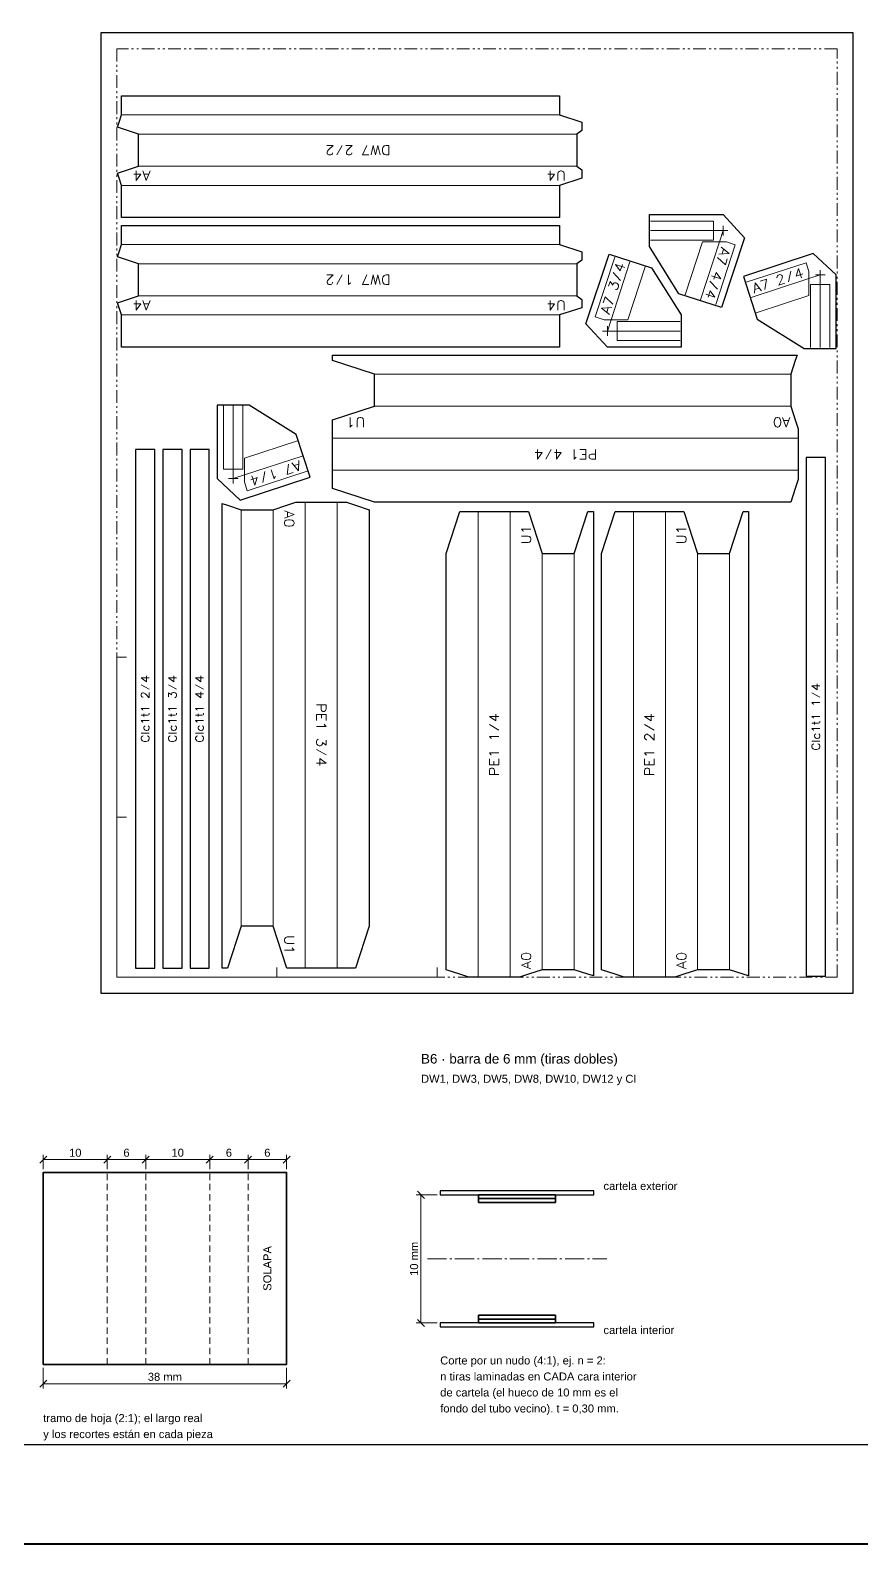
# Model space of a CAD drawing. Header units: millimetres. Extents: x 10 to 1179, y 10 to 831.
# Drawn here: x 267.9 to 527.7, y 10 to 482.8 of the extents above; entities that cross this region are included whole.
import ezdxf

# ---------------------------------------------------------------- set-up
doc = ezdxf.new("R2010")
doc.units = ezdxf.units.MM
for name, pattern in [('LT_EJE', [8.6, 6, -1, 0.6, -1]), ('LT_PLIEGUE', [3.2, 2, -1.2]), ('LT_ZONA_UTIL', [8.2, 4, -1, 0.6, -1, 0.6, -1])]:
    doc.linetypes.add(name, pattern=pattern)
for name, color, linetype, lineweight in [('C_CORTE', 1, 'CONTINUOUS', 25), ('C_EJE', 4, 'CONTINUOUS', 13), ('C_PLIEGUE', 3, 'CONTINUOUS', 15), ('C_ROTULO', 5, 'CONTINUOUS', 13), ('CAJETIN', 7, 'CONTINUOUS', 30), ('CARTELA', 7, 'CONTINUOUS', 25), ('CORTE', 7, 'CONTINUOUS', 35), ('COTA', 7, 'CONTINUOUS', 13), ('EJE', 1, 'LT_EJE', 13), ('MARCO', 7, 'CONTINUOUS', 40), ('MARCO_HOJA', 8, 'CONTINUOUS', 25), ('PLIEGUE', 7, 'LT_PLIEGUE', 18), ('TEXTO', 7, 'CONTINUOUS', 18), ('VISTA', 7, 'CONTINUOUS', 35), ('ZONA_UTIL', 5, 'LT_ZONA_UTIL', 18)]:
    doc.layers.add(name, color=color, linetype=linetype, lineweight=lineweight)
doc.styles.add('PLANO', font='arial.ttf')

msp = doc.modelspace()

# ---------------------------------------------------------------- linework, layer by layer
at = {"layer": 'C_CORTE'}
for points in [[(433.28, 424.35), (296.46, 424.35), (296.46, 434.35), (295.71, 436.63), (295.2, 438.2), (295.2, 438.2), (298.33, 439.22), (298.33, 439.22), (301.79, 440.35), (301.79, 440.35), (301.79, 450.35), (301.79, 450.35), (298.33, 451.48), (298.33, 451.48), (295.2, 452.5), (295.2, 452.5), (295.71, 454.07), (296.46, 456.35), (296.46, 462.35), (433.28, 462.35), (433.28, 456.35), (433.28, 456.35), (440.27, 454.07), (440.27, 454.07), (440.27, 452.5), (440.27, 451.48), (440.27, 451.48), (438.71, 450.35), (438.71, 450.35), (438.71, 440.35), (438.71, 440.35), (440.27, 439.22), (440.27, 439.22), (440.27, 438.2), (440.27, 436.63), (440.27, 436.63), (433.28, 434.35), (433.28, 434.35)], [(433.28, 383.85), (296.46, 383.85), (296.46, 393.85), (295.71, 396.13), (295.2, 397.7), (295.2, 397.7), (298.33, 398.72), (298.33, 398.72), (301.79, 399.85), (301.79, 399.85), (301.79, 409.85), (301.79, 409.85), (298.33, 410.98), (298.33, 410.98), (295.2, 412), (295.2, 412), (295.71, 413.57), (296.46, 415.85), (296.46, 421.85), (433.28, 421.85), (433.28, 415.85), (433.28, 415.85), (440.27, 413.57), (440.27, 413.57), (440.27, 412), (440.27, 410.98), (440.27, 410.98), (438.71, 409.85), (438.71, 409.85), (438.71, 399.85), (438.71, 399.85), (440.27, 398.72), (440.27, 398.72), (440.27, 397.7), (440.27, 396.13), (440.27, 396.13), (433.28, 393.85), (433.28, 393.85)], [(461.35, 425.2), (484.35, 425.2), (491.05, 418), (483.85, 396.2), (470.55, 400.5), (461.35, 415.2)], [(471.23, 383.85), (448.23, 383.85), (441.53, 391.05), (448.73, 412.85), (462.03, 408.55), (471.23, 393.85)], [(519.7, 383.35), (519.7, 406.35), (512.5, 413.05), (490.7, 405.85), (495, 392.55), (509.7, 383.35)], [(505.51, 335.35), (375.47, 335.35), (362.35, 339.63), (362.35, 339.63), (362.35, 342.44), (362.35, 345.35), (362.35, 355.35), (362.35, 358.26), (362.35, 361.07), (362.35, 361.07), (375.47, 365.35), (375.47, 365.35), (375.47, 375.35), (375.47, 375.35), (362.35, 379.63), (362.35, 379.63), (362.35, 381.35), (507.47, 381.35), (506.91, 379.63), (505.51, 375.35), (505.51, 365.35), (506.91, 361.07), (507.83, 358.26), (507.83, 355.35), (507.83, 345.35), (507.83, 342.44), (506.91, 339.63)], [(326.35, 365.73), (326.35, 342.73), (333.55, 336.03), (355.35, 343.23), (351.05, 356.53), (336.35, 365.73)], [(306.85, 189.85), (306.85, 351.85), (300.85, 351.85), (300.85, 189.85)], [(315.35, 189.85), (315.35, 351.85), (309.35, 351.85), (309.35, 189.85)], [(323.85, 189.85), (323.85, 351.85), (317.85, 351.85), (317.85, 189.85)], [(516.35, 187.35), (516.35, 349.35), (510.35, 349.35), (510.35, 187.35)], [(373.85, 333.01), (373.85, 202.97), (369.57, 189.85), (369.57, 189.85), (366.76, 189.85), (363.85, 189.85), (353.85, 189.85), (350.94, 189.85), (348.13, 189.85), (348.13, 189.85), (343.85, 202.97), (343.85, 202.97), (333.85, 202.97), (333.85, 202.97), (329.57, 189.85), (329.57, 189.85), (327.85, 189.85), (327.85, 334.97), (329.57, 334.41), (333.85, 333.01), (343.85, 333.01), (348.13, 334.41), (350.94, 335.33), (353.85, 335.33), (363.85, 335.33), (366.76, 335.33), (369.57, 334.41)], [(397.85, 189.32), (397.85, 319.36), (402.13, 332.48), (402.13, 332.48), (404.94, 332.48), (407.85, 332.48), (417.85, 332.48), (420.76, 332.48), (423.57, 332.48), (423.57, 332.48), (427.85, 319.36), (427.85, 319.36), (437.85, 319.36), (437.85, 319.36), (442.13, 332.48), (442.13, 332.48), (443.85, 332.48), (443.85, 187.36), (442.13, 187.92), (437.85, 189.32), (427.85, 189.32), (423.57, 187.92), (420.76, 187.01), (417.85, 187.01), (407.85, 187.01), (404.94, 187.01), (402.13, 187.92)], [(446.35, 189.32), (446.35, 319.36), (450.63, 332.48), (450.63, 332.48), (453.44, 332.48), (456.35, 332.48), (466.35, 332.48), (469.26, 332.48), (472.07, 332.48), (472.07, 332.48), (476.35, 319.36), (476.35, 319.36), (486.35, 319.36), (486.35, 319.36), (490.63, 332.48), (490.63, 332.48), (492.35, 332.48), (492.35, 187.36), (490.63, 187.92), (486.35, 189.32), (476.35, 189.32), (472.07, 187.92), (469.26, 187.01), (466.35, 187.01), (456.35, 187.01), (453.44, 187.01), (450.63, 187.92)]]:
    msp.add_lwpolyline(points, close=True, dxfattribs=at)
at = {"layer": 'C_EJE'}
for points in [[(461.65, 423.2), (481.35, 423.2), (481.35, 420.2)], [(484.35, 421.7), (484.35, 420.2)], [(461.65, 420.2), (481.35, 420.2)], [(481.35, 420.2), (481.35, 417.2), (461.65, 417.2)], [(483.21, 416.7), (477.95, 416.7), (472.55, 400.17)], [(483.21, 416.7), (477.31, 398.63)], [(481.35, 420.2), (482.85, 420.2), (484.35, 420.2)], [(482.07, 397.09), (488.17, 415.79), (485.4, 416.7), (483.21, 416.7)], [(484.35, 420.2), (483.21, 416.7)], [(484.35, 420.2), (485.85, 420.2)], [(484.35, 420.2), (484.35, 418.7)], [(450.52, 411.96), (444.41, 393.25), (447.18, 392.35), (449.37, 392.35)], [(449.37, 392.35), (455.27, 410.42)], [(449.37, 392.35), (454.63, 392.35), (460.03, 408.88)], [(491.59, 404.07), (510.29, 410.17), (511.2, 407.4), (511.2, 405.21)], [(514.7, 406.35), (514.7, 407.85)], [(511.2, 405.21), (493.13, 399.31)], [(511.2, 405.21), (511.2, 399.95), (494.67, 394.55)], [(514.7, 406.35), (511.2, 405.21)], [(514.7, 403.35), (511.7, 403.35), (511.7, 383.65)], [(514.7, 406.35), (513.2, 406.35)], [(514.7, 403.35), (514.7, 404.85), (514.7, 406.35)], [(516.2, 406.35), (514.7, 406.35)], [(517.7, 383.65), (517.7, 403.35), (514.7, 403.35)], [(514.7, 383.65), (514.7, 403.35)], [(448.23, 388.85), (446.73, 388.85)], [(448.23, 388.85), (449.37, 392.35)], [(448.23, 388.85), (448.23, 390.35)], [(451.23, 388.85), (449.73, 388.85), (448.23, 388.85)], [(448.23, 387.35), (448.23, 388.85)], [(451.23, 388.85), (451.23, 391.85), (470.93, 391.85)], [(470.93, 385.85), (451.23, 385.85), (451.23, 388.85)], [(470.93, 388.85), (451.23, 388.85)], [(328.35, 365.43), (328.35, 345.73), (331.35, 345.73)], [(331.35, 365.43), (331.35, 345.73)], [(331.35, 345.73), (334.35, 345.73), (334.35, 365.43)], [(334.85, 343.87), (334.85, 349.13), (351.38, 354.53)], [(331.35, 345.73), (331.35, 344.23), (331.35, 342.73)], [(334.85, 343.87), (352.92, 349.77)], [(329.85, 342.73), (331.35, 342.73)], [(331.35, 342.73), (334.85, 343.87)], [(331.35, 342.73), (331.35, 341.23)], [(331.35, 342.73), (332.85, 342.73)], [(354.46, 345.02), (335.75, 338.91), (334.85, 341.68), (334.85, 343.87)]]:
    msp.add_lwpolyline(points, dxfattribs=at)
at = {"layer": 'C_PLIEGUE'}
for points in [[(433.28, 456.35), (296.46, 456.35)], [(438.71, 450.35), (301.79, 450.35)], [(438.71, 440.35), (301.79, 440.35)], [(433.28, 434.35), (296.46, 434.35)], [(433.28, 415.85), (296.46, 415.85)], [(438.71, 409.85), (301.79, 409.85)], [(438.71, 399.85), (301.79, 399.85)], [(433.28, 393.85), (296.46, 393.85)], [(505.51, 375.35), (375.47, 375.35)], [(505.51, 365.35), (375.47, 365.35)], [(507.83, 355.35), (362.35, 355.35)], [(507.83, 345.35), (362.35, 345.35)], [(333.85, 333.01), (333.85, 202.97)], [(343.85, 333.01), (343.85, 202.97)], [(353.85, 335.33), (353.85, 189.85)], [(363.85, 335.33), (363.85, 189.85)], [(407.85, 187.01), (407.85, 332.48)], [(417.85, 187.01), (417.85, 332.48)], [(456.35, 187.01), (456.35, 332.48)], [(466.35, 187.01), (466.35, 332.48)], [(427.85, 189.32), (427.85, 319.36)], [(437.85, 189.32), (437.85, 319.36)], [(476.35, 189.32), (476.35, 319.36)], [(486.35, 189.32), (486.35, 319.36)]]:
    msp.add_lwpolyline(points, dxfattribs=at)
at = {"layer": 'C_ROTULO'}
for points in [[(362.4, 444.56), (362.4, 444.42), (362.25, 444.14), (362.11, 443.99), (361.83, 443.85), (361.25, 443.85), (360.97, 443.99), (360.83, 444.14), (360.68, 444.42), (360.68, 444.71), (360.83, 444.99), (361.11, 445.42), (362.54, 446.85), (360.54, 446.85)], [(363.68, 443.85), (365.4, 446.85)], [(368.4, 444.56), (368.4, 444.42), (368.25, 444.14), (368.11, 443.99), (367.83, 443.85), (367.25, 443.85), (366.97, 443.99), (366.83, 444.14), (366.68, 444.42), (366.68, 444.71), (366.83, 444.99), (367.11, 445.42), (368.54, 446.85), (366.54, 446.85)], [(371.68, 443.85), (373.11, 446.85)], [(374.4, 443.85), (375.11, 446.85)], [(375.83, 443.85), (375.11, 446.85)], [(375.83, 443.85), (376.54, 446.85)], [(377.25, 443.85), (376.54, 446.85)], [(379.97, 443.85), (378.97, 443.85), (378.54, 443.99), (378.25, 444.28), (378.11, 444.56), (377.97, 444.99), (377.97, 445.71), (378.11, 446.14), (378.25, 446.42), (378.54, 446.71), (378.97, 446.85), (379.97, 446.85)], [(379.97, 443.85), (379.97, 446.85)], [(373.68, 443.85), (371.68, 443.85)], [(301.06, 435.85), (302.49, 437.85), (300.35, 437.85)], [(301.06, 435.85), (301.06, 438.85)], [(304.2, 435.85), (303.06, 438.85)], [(304.92, 437.85), (303.49, 437.85)], [(304.2, 435.85), (305.35, 438.85)], [(430.3, 435.85), (431.72, 437.85), (429.58, 437.85)], [(430.3, 435.85), (430.3, 438.85)], [(434.72, 435.85), (434.72, 437.99), (434.58, 438.42), (434.3, 438.71), (433.87, 438.85), (433.58, 438.85), (433.15, 438.71), (432.87, 438.42), (432.72, 437.99), (432.72, 435.85)], [(485.07, 409.49), (482.66, 411.78)], [(486.22, 413.02), (483.01, 412.86)], [(486.22, 413.02), (483.72, 415.04)], [(484.54, 414.32), (484.09, 412.96)], [(485.69, 411.39), (485.07, 409.49)], [(450, 407.16), (452.32, 404.6)], [(450.8, 409.61), (452.26, 407.63), (452.92, 409.67)], [(450.8, 409.61), (453.65, 408.68)], [(483.65, 405.14), (482.19, 407.12), (481.52, 405.08)], [(505.48, 407.56), (504.78, 404.18)], [(507.93, 408.36), (507.19, 406.01), (509.23, 406.68)], [(507.93, 408.36), (508.86, 405.51)], [(362.4, 404.06), (362.4, 403.92), (362.25, 403.64), (362.11, 403.49), (361.83, 403.35), (361.25, 403.35), (360.97, 403.49), (360.83, 403.64), (360.68, 403.92), (360.68, 404.21), (360.83, 404.49), (361.11, 404.92), (362.54, 406.35), (360.54, 406.35)], [(363.68, 403.35), (365.4, 406.35)], [(368.11, 403.92), (367.83, 403.78), (367.4, 403.35), (367.4, 406.35)], [(371.68, 403.35), (373.11, 406.35)], [(373.68, 403.35), (371.68, 403.35)], [(374.4, 403.35), (375.11, 406.35)], [(375.83, 403.35), (375.11, 406.35)], [(375.83, 403.35), (376.54, 406.35)], [(377.25, 403.35), (376.54, 406.35)], [(379.97, 403.35), (378.97, 403.35), (378.54, 403.49), (378.25, 403.78), (378.11, 404.06), (377.97, 404.49), (377.97, 405.21), (378.11, 405.64), (378.25, 405.92), (378.54, 406.21), (378.97, 406.35), (379.97, 406.35)], [(379.97, 403.35), (379.97, 406.35)], [(448.58, 402.82), (449.07, 404.31), (449.89, 403.14), (450.02, 403.55), (450.25, 403.78), (450.43, 403.87), (450.88, 403.87), (451.15, 403.78), (451.51, 403.52), (451.7, 403.15), (451.7, 402.7), (451.57, 402.3), (451.3, 401.93), (451.12, 401.84), (450.8, 401.79)], [(482.58, 401.88), (480.26, 404.44)], [(483.65, 405.14), (480.79, 406.07)], [(494.35, 403.93), (494.19, 400.72)], [(494.29, 401.8), (495.64, 402.25)], [(494.35, 403.93), (496.36, 401.43)], [(495.97, 404.46), (497.88, 405.08)], [(497.88, 405.08), (497.45, 401.78)], [(501.22, 405.42), (501.18, 405.55), (501.22, 405.87), (501.32, 406.05), (501.54, 406.28), (502.09, 406.45), (502.4, 406.41), (502.58, 406.31), (502.81, 406.09), (502.9, 405.82), (502.85, 405.5), (502.71, 405), (501.79, 403.2), (503.7, 403.82)], [(301.06, 395.35), (302.49, 397.35), (300.35, 397.35)], [(301.06, 395.35), (301.06, 398.35)], [(304.2, 395.35), (303.06, 398.35)], [(304.92, 397.35), (303.49, 397.35)], [(304.2, 395.35), (305.35, 398.35)], [(430.3, 395.35), (431.72, 397.35), (429.58, 397.35)], [(430.3, 395.35), (430.3, 398.35)], [(434.72, 395.35), (434.72, 397.49), (434.58, 397.92), (434.3, 398.21), (433.87, 398.35), (433.58, 398.35), (433.15, 398.21), (432.87, 397.92), (432.72, 397.49), (432.72, 395.35)], [(446.9, 397.66), (447.52, 399.56)], [(447.52, 399.56), (449.93, 397.27)], [(481.79, 399.44), (478.93, 400.37)], [(481.79, 399.44), (480.33, 401.42), (479.66, 399.38)], [(446.36, 396.03), (449.57, 396.18)], [(446.36, 396.03), (448.86, 394.01)], [(448.04, 394.73), (448.49, 396.09)], [(368.61, 359.42), (368.33, 359.28), (367.9, 358.85), (367.9, 361.85)], [(372.04, 358.85), (372.04, 360.99), (371.9, 361.42), (371.61, 361.71), (371.18, 361.85), (370.9, 361.85), (370.47, 361.71), (370.18, 361.42), (370.04, 360.99), (370.04, 358.85)], [(501.5, 358.85), (501.93, 358.99), (502.22, 359.42), (502.36, 360.14), (502.36, 360.56), (502.22, 361.28), (501.93, 361.71), (501.5, 361.85), (501.22, 361.85), (500.79, 361.71), (500.5, 361.28), (500.36, 360.56), (500.36, 360.14), (500.5, 359.42), (500.79, 358.99), (501.22, 358.85), (501.5, 358.85)], [(504.07, 358.85), (502.93, 361.85)], [(504.79, 360.85), (503.36, 360.85)], [(504.07, 358.85), (505.22, 361.85)], [(426.37, 348.85), (427.8, 350.85), (425.66, 350.85)], [(426.37, 348.85), (426.37, 351.85)], [(428.95, 348.85), (430.66, 351.85)], [(432.37, 348.85), (433.8, 350.85), (431.66, 350.85)], [(432.37, 348.85), (432.37, 351.85)], [(438.52, 349.42), (438.23, 349.28), (437.8, 348.85), (437.8, 351.85)], [(441.52, 351.85), (439.66, 351.85)], [(441.52, 350.28), (440.37, 350.28)], [(441.52, 348.85), (441.52, 351.85)], [(444.52, 348.85), (443.23, 348.85), (442.8, 348.99), (442.66, 349.14), (442.52, 349.42), (442.52, 349.85), (442.66, 350.14), (442.8, 350.28), (443.23, 350.42), (444.52, 350.42)], [(444.52, 348.85), (444.52, 351.85)], [(344.6, 343.44), (344.37, 343.21), (344.1, 342.67), (343.17, 345.53)], [(348.17, 344), (348.6, 347.3)], [(351.7, 345.16), (349.68, 347.65)], [(351.76, 347.28), (350.4, 346.84)], [(351.7, 345.16), (351.86, 348.36)], [(441.52, 348.85), (439.66, 348.85)], [(338.12, 340.72), (338.86, 343.07), (336.82, 342.4)], [(338.12, 340.72), (337.19, 343.58)], [(340.57, 341.52), (341.26, 344.91)], [(350.07, 344.62), (348.17, 344)], [(350.35, 331.57), (347.35, 332.72)], [(350.35, 331.57), (347.35, 330.43)], [(348.35, 332.29), (348.35, 330.86)], [(350.35, 329), (350.21, 329.43), (349.78, 329.72), (349.06, 329.86), (348.64, 329.86), (347.92, 329.72), (347.49, 329.43), (347.35, 329), (347.35, 328.72), (347.49, 328.29), (347.92, 328), (348.64, 327.86), (349.06, 327.86), (349.78, 328), (350.21, 328.29), (350.35, 328.72), (350.35, 329)], [(421.92, 326.22), (421.78, 326.5), (421.35, 326.93), (424.35, 326.93)], [(470.42, 326.22), (470.28, 326.5), (469.85, 326.93), (472.85, 326.93)], [(421.35, 322.79), (423.49, 322.79), (423.92, 322.93), (424.21, 323.22), (424.35, 323.65), (424.35, 323.93), (424.21, 324.36), (423.92, 324.65), (423.49, 324.79), (421.35, 324.79)], [(469.85, 322.79), (471.99, 322.79), (472.42, 322.93), (472.71, 323.22), (472.85, 323.65), (472.85, 323.93), (472.71, 324.36), (472.42, 324.65), (471.99, 324.79), (469.85, 324.79)], [(295, 187), (295, 287)], [(295, 287), (298, 287)], [(302.6, 280.49), (304.27, 279.3), (304.27, 281.09)], [(302.6, 280.49), (305.1, 280.49)], [(311.1, 280.49), (312.77, 279.3), (312.77, 281.09)], [(311.1, 280.49), (313.6, 280.49)], [(319.6, 280.49), (321.27, 279.3), (321.27, 281.09)], [(319.6, 280.49), (322.1, 280.49)], [(302.6, 278.35), (305.1, 276.92)], [(303.2, 274.42), (303.08, 274.42), (302.84, 274.54), (302.72, 274.66), (302.6, 274.9), (302.6, 275.37), (302.72, 275.61), (302.84, 275.73), (303.08, 275.85), (303.31, 275.85), (303.55, 275.73), (303.91, 275.49), (305.1, 274.3), (305.1, 275.97)], [(311.1, 278.35), (313.6, 276.92)], [(311.1, 274.54), (311.1, 275.85), (312.05, 275.14), (312.05, 275.49), (312.17, 275.73), (312.29, 275.85), (312.65, 275.97), (312.89, 275.97), (313.24, 275.85), (313.48, 275.61), (313.6, 275.25), (313.6, 274.9), (313.48, 274.54), (313.36, 274.42), (313.12, 274.3)], [(319.6, 278.35), (322.1, 276.92)], [(319.6, 275.49), (321.27, 274.3), (321.27, 276.09)], [(319.6, 275.49), (322.1, 275.49)], [(512.1, 277.99), (513.77, 276.8), (513.77, 278.59)], [(512.1, 277.99), (514.6, 277.99)], [(512.1, 275.85), (514.6, 274.42)], [(303.08, 270.37), (302.96, 270.61), (302.6, 270.97), (305.1, 270.97)], [(311.58, 270.37), (311.46, 270.61), (311.1, 270.97), (313.6, 270.97)], [(320.08, 270.37), (319.96, 270.61), (319.6, 270.97), (322.1, 270.97)], [(360.35, 272.02), (357.35, 272.02)], [(360.35, 272.02), (360.35, 270.73), (360.21, 270.3), (360.06, 270.16), (359.78, 270.02), (359.35, 270.02), (359.06, 270.16), (358.92, 270.3), (358.78, 270.73), (358.78, 272.02)], [(512.58, 272.16), (512.46, 272.4), (512.1, 272.75), (514.6, 272.75)], [(302.6, 268.83), (304.62, 268.83), (304.98, 268.95), (305.1, 269.18), (305.1, 269.42)], [(303.08, 266.56), (302.96, 266.8), (302.6, 267.16), (305.1, 267.16)], [(303.43, 268.47), (303.43, 269.3)], [(303.79, 265.49), (303.55, 265.25), (303.43, 265.02), (303.43, 264.66), (303.55, 264.42), (303.79, 264.18), (304.15, 264.06), (304.39, 264.06), (304.74, 264.18), (304.98, 264.42), (305.1, 264.66), (305.1, 265.02), (304.98, 265.25), (304.74, 265.49)], [(311.1, 268.83), (313.12, 268.83), (313.48, 268.95), (313.6, 269.18), (313.6, 269.42)], [(311.58, 266.56), (311.46, 266.8), (311.1, 267.16), (313.6, 267.16)], [(311.93, 268.47), (311.93, 269.3)], [(312.29, 265.49), (312.05, 265.25), (311.93, 265.02), (311.93, 264.66), (312.05, 264.42), (312.29, 264.18), (312.65, 264.06), (312.89, 264.06), (313.24, 264.18), (313.48, 264.42), (313.6, 264.66), (313.6, 265.02), (313.48, 265.25), (313.24, 265.49)], [(319.6, 268.83), (321.62, 268.83), (321.98, 268.95), (322.1, 269.18), (322.1, 269.42)], [(320.08, 266.56), (319.96, 266.8), (319.6, 267.16), (322.1, 267.16)], [(320.43, 268.47), (320.43, 269.3)], [(320.79, 265.49), (320.55, 265.25), (320.43, 265.02), (320.43, 264.66), (320.55, 264.42), (320.79, 264.18), (321.15, 264.06), (321.39, 264.06), (321.74, 264.18), (321.98, 264.42), (322.1, 264.66), (322.1, 265.02), (321.98, 265.25), (321.74, 265.49)], [(360.35, 269.02), (357.35, 269.02)], [(357.35, 269.02), (357.35, 267.16)], [(359.78, 266.02), (359.92, 265.73), (360.35, 265.3), (357.35, 265.3)], [(358.92, 269.02), (358.92, 267.87)], [(360.35, 269.02), (360.35, 267.16)], [(411.35, 268.46), (413.35, 267.03), (413.35, 269.17)], [(411.35, 268.46), (414.35, 268.46)], [(411.35, 265.89), (414.35, 264.17)], [(459.85, 268.46), (461.85, 267.03), (461.85, 269.17)], [(459.85, 268.46), (462.85, 268.46)], [(459.85, 265.89), (462.85, 264.17)], [(512.58, 267.87), (512.46, 268.11), (512.1, 268.47), (514.6, 268.47)], [(512.1, 266.33), (514.12, 266.33), (514.48, 266.45), (514.6, 266.68), (514.6, 266.92)], [(512.93, 265.97), (512.93, 266.8)], [(302.6, 263.23), (305.1, 263.23)], [(303.2, 262.4), (302.96, 262.28), (302.72, 262.04), (302.6, 261.8), (302.6, 261.33), (302.72, 261.09), (302.96, 260.85), (303.2, 260.73), (303.55, 260.61), (304.15, 260.61), (304.5, 260.73), (304.74, 260.85), (304.98, 261.09), (305.1, 261.33), (305.1, 261.8), (304.98, 262.04), (304.74, 262.28), (304.5, 262.4)], [(311.1, 263.23), (313.6, 263.23)], [(311.7, 262.4), (311.46, 262.28), (311.22, 262.04), (311.1, 261.8), (311.1, 261.33), (311.22, 261.09), (311.46, 260.85), (311.7, 260.73), (312.05, 260.61), (312.65, 260.61), (313, 260.73), (313.24, 260.85), (313.48, 261.09), (313.6, 261.33), (313.6, 261.8), (313.48, 262.04), (313.24, 262.28), (313, 262.4)], [(319.6, 263.23), (322.1, 263.23)], [(320.2, 262.4), (319.96, 262.28), (319.72, 262.04), (319.6, 261.8), (319.6, 261.33), (319.72, 261.09), (319.96, 260.85), (320.2, 260.73), (320.55, 260.61), (321.15, 260.61), (321.5, 260.73), (321.74, 260.85), (321.98, 261.09), (322.1, 261.33), (322.1, 261.8), (321.98, 262.04), (321.74, 262.28), (321.5, 262.4)], [(360.35, 261.02), (360.35, 259.45), (359.21, 260.3), (359.21, 259.87), (359.06, 259.59), (358.92, 259.45), (358.49, 259.3), (358.21, 259.3), (357.78, 259.45), (357.49, 259.73), (357.35, 260.16), (357.35, 260.59), (357.49, 261.02), (357.64, 261.16), (357.92, 261.3)], [(411.92, 261.46), (411.78, 261.74), (411.35, 262.17), (414.35, 262.17)], [(460.56, 261.17), (460.42, 261.17), (460.14, 261.31), (459.99, 261.46), (459.85, 261.74), (459.85, 262.31), (459.99, 262.6), (460.14, 262.74), (460.42, 262.89), (460.71, 262.89), (460.99, 262.74), (461.42, 262.46), (462.85, 261.03), (462.85, 263.03)], [(512.58, 264.06), (512.46, 264.3), (512.1, 264.66), (514.6, 264.66)], [(512.1, 260.73), (514.6, 260.73)], [(513.29, 262.99), (513.05, 262.75), (512.93, 262.52), (512.93, 262.16), (513.05, 261.92), (513.29, 261.68), (513.65, 261.56), (513.89, 261.56), (514.24, 261.68), (514.48, 261.92), (514.6, 262.16), (514.6, 262.52), (514.48, 262.75), (514.24, 262.99)], [(360.35, 256.45), (357.35, 258.16)], [(411.92, 256.31), (411.78, 256.6), (411.35, 257.03), (414.35, 257.03)], [(460.42, 256.31), (460.28, 256.6), (459.85, 257.03), (462.85, 257.03)], [(512.7, 259.9), (512.46, 259.78), (512.22, 259.54), (512.1, 259.3), (512.1, 258.83), (512.22, 258.59), (512.46, 258.35), (512.7, 258.23), (513.05, 258.11), (513.65, 258.11), (514, 258.23), (514.24, 258.35), (514.48, 258.59), (514.6, 258.83), (514.6, 259.3), (514.48, 259.54), (514.24, 259.78), (514, 259.9)], [(360.35, 253.87), (357.35, 253.87)], [(360.35, 253.87), (358.35, 255.3), (358.35, 253.16)], [(411.35, 253.31), (411.35, 255.17)], [(411.35, 253.31), (414.35, 253.31)], [(411.35, 250.31), (411.35, 251.6), (411.49, 252.03), (411.64, 252.17), (411.92, 252.31), (412.35, 252.31), (412.64, 252.17), (412.78, 252.03), (412.92, 251.6), (412.92, 250.31)], [(412.78, 253.31), (412.78, 254.46)], [(414.35, 253.31), (414.35, 255.17)], [(459.85, 253.31), (459.85, 255.17)], [(459.85, 253.31), (462.85, 253.31)], [(459.85, 250.31), (459.85, 251.6), (459.99, 252.03), (460.14, 252.17), (460.42, 252.31), (460.85, 252.31), (461.14, 252.17), (461.28, 252.03), (461.42, 251.6), (461.42, 250.31)], [(461.28, 253.31), (461.28, 254.46)], [(462.85, 253.31), (462.85, 255.17)], [(411.35, 250.31), (414.35, 250.31)], [(459.85, 250.31), (462.85, 250.31)], [(295, 237), (298, 237)], [(350.35, 199.54), (348.21, 199.54), (347.78, 199.4), (347.49, 199.11), (347.35, 198.68), (347.35, 198.4), (347.49, 197.97), (347.78, 197.68), (348.21, 197.54), (350.35, 197.54)], [(349.78, 196.11), (349.92, 195.83), (350.35, 195.4), (347.35, 195.4)], [(421.35, 193.33), (421.49, 192.9), (421.92, 192.61), (422.64, 192.47), (423.06, 192.47), (423.78, 192.61), (424.21, 192.9), (424.35, 193.33), (424.35, 193.61), (424.21, 194.04), (423.78, 194.33), (423.06, 194.47), (422.64, 194.47), (421.92, 194.33), (421.49, 194.04), (421.35, 193.61), (421.35, 193.33)], [(469.85, 193.33), (469.99, 192.9), (470.42, 192.61), (471.14, 192.47), (471.56, 192.47), (472.28, 192.61), (472.71, 192.9), (472.85, 193.33), (472.85, 193.61), (472.71, 194.04), (472.28, 194.33), (471.56, 194.47), (471.14, 194.47), (470.42, 194.33), (469.99, 194.04), (469.85, 193.61), (469.85, 193.33)], [(345, 187), (345, 190)], [(395, 187), (395, 190)], [(421.35, 190.76), (424.35, 191.9)], [(421.35, 190.76), (424.35, 189.61)], [(423.35, 190.04), (423.35, 191.47)], [(469.85, 190.76), (472.85, 191.9)], [(469.85, 190.76), (472.85, 189.61)], [(471.85, 190.04), (471.85, 191.47)], [(295, 187), (395, 187)]]:
    msp.add_lwpolyline(points, dxfattribs=at)
at = {"layer": 'CAJETIN'}
msp.add_line((10, 41), (850, 41), dxfattribs=at)
at = {"layer": 'CARTELA'}
for points in [[(396, 119), (444, 119), (444, 120.2), (396, 120.2)], [(396, 77.8), (444, 77.8), (444, 79), (396, 79)]]:
    msp.add_lwpolyline(points, close=True, dxfattribs=at)
at = {"layer": 'CORTE'}
msp.add_lwpolyline([(272, 66), (348, 66), (348, 126), (272, 126)], close=True, dxfattribs=at)
at = {"layer": 'COTA'}
for p, q in [((270.9, 128.9), (273.1, 131.1)), ((272, 127), (272, 131.5)), ((272, 130), (292, 130)), ((290.9, 128.9), (293.1, 131.1)), ((290.9, 128.9), (293.1, 131.1)), ((292, 127), (292, 131.5)), ((292, 127), (292, 131.5)), ((292, 130), (304, 130)), ((302.9, 128.9), (305.1, 131.1)), ((302.9, 128.9), (305.1, 131.1)), ((304, 127), (304, 131.5)), ((304, 127), (304, 131.5)), ((304, 130), (324, 130)), ((322.9, 128.9), (325.1, 131.1)), ((322.9, 128.9), (325.1, 131.1)), ((324, 127), (324, 131.5)), ((324, 127), (324, 131.5)), ((324, 130), (336, 130)), ((334.9, 128.9), (337.1, 131.1)), ((334.9, 128.9), (337.1, 131.1)), ((336, 127), (336, 131.5)), ((336, 127), (336, 131.5)), ((336, 130), (348, 130)), ((346.9, 128.9), (349.1, 131.1)), ((348, 127), (348, 131.5)), ((395, 119), (388.5, 119)), ((391.1, 117.9), (388.9, 120.1)), ((390, 79), (390, 119)), ((395, 79), (388.5, 79)), ((391.1, 77.9), (388.9, 80.1)), ((272, 65), (272, 58.5)), ((348, 65), (348, 58.5)), ((270.9, 58.9), (273.1, 61.1)), ((272, 60), (348, 60)), ((346.9, 58.9), (349.1, 61.1))]:
    msp.add_line(p, q, dxfattribs=at)
at = {"layer": 'EJE'}
msp.add_line((392, 99), (448, 99), dxfattribs=at)
at = {"layer": 'MARCO'}
msp.add_lwpolyline([(10, 10), (1179, 10), (1179, 831), (10, 831)], close=True, dxfattribs=at)
at = {"layer": 'MARCO_HOJA'}
msp.add_lwpolyline([(290, 182), (525, 182), (525, 482), (290, 482)], close=True, dxfattribs=at)
at = {"layer": 'PLIEGUE'}
for p, q in [((292, 66), (292, 126)), ((304, 66), (304, 126)), ((324, 66), (324, 126)), ((336, 66), (336, 126))]:
    msp.add_line(p, q, dxfattribs=at)
at = {"layer": 'VISTA'}
for points in [[(408, 117.8), (432, 117.8), (432, 119), (408, 119)], [(408, 116.6), (432, 116.6), (432, 117.8), (408, 117.8)], [(408, 80.2), (432, 80.2), (432, 81.4), (408, 81.4)], [(408, 79), (432, 79), (432, 80.2), (408, 80.2)]]:
    msp.add_lwpolyline(points, close=True, dxfattribs=at)
at = {"layer": 'ZONA_UTIL'}
msp.add_lwpolyline([(295, 187), (520, 187), (520, 477), (295, 477)], close=True, dxfattribs=at)

# ---------------------------------------------------------------- texts
at = {"layer": 'COTA', "style": 'PLANO'}
for s, p in [('10', (280.06, 130.9)), ('6', (297.03, 130.9)), ('10', (312.06, 130.9)), ('6', (329.03, 130.9)), ('6', (341.03, 130.9)), ('38 mm', (304.66, 60.9))]:
    msp.add_text(s, height=2.5, dxfattribs=at).set_placement(p)
msp.add_text('10 mm', height=2.5, rotation=90, dxfattribs=at).set_placement((389.1, 93.66))
at = {"layer": 'TEXTO', "style": 'PLANO'}
for s, height, p in [('B6 · barra de 6 mm (tiras dobles)', 3, (390, 160)), ('DW1, DW3, DW5, DW8, DW10, DW12 y CI', 2.5, (390, 154)), ('cartela exterior', 2.5, (447, 120.5)), ('cartela interior', 2.5, (447, 75.5)), ('Corte por un nudo (4:1), ej. n = 2:', 2.5, (396, 66)), ('n tiras laminadas en CADA cara interior', 2.5, (396, 61)), ('de cartela (el hueco de 10 mm es el', 2.5, (396, 56)), ('fondo del tubo vecino). t = 0,30 mm.', 2.5, (396, 51)), ('tramo de hoja (2:1); el largo real', 2.5, (272, 48)), ('y los recortes están en cada pieza', 2.5, (272, 43))]:
    msp.add_text(s, height=height, dxfattribs=at).set_placement(p)
msp.add_text('SOLAPA', height=2.5, rotation=90, dxfattribs=at).set_placement((343.25, 89.01))

doc.saveas('drawing.dxf')
